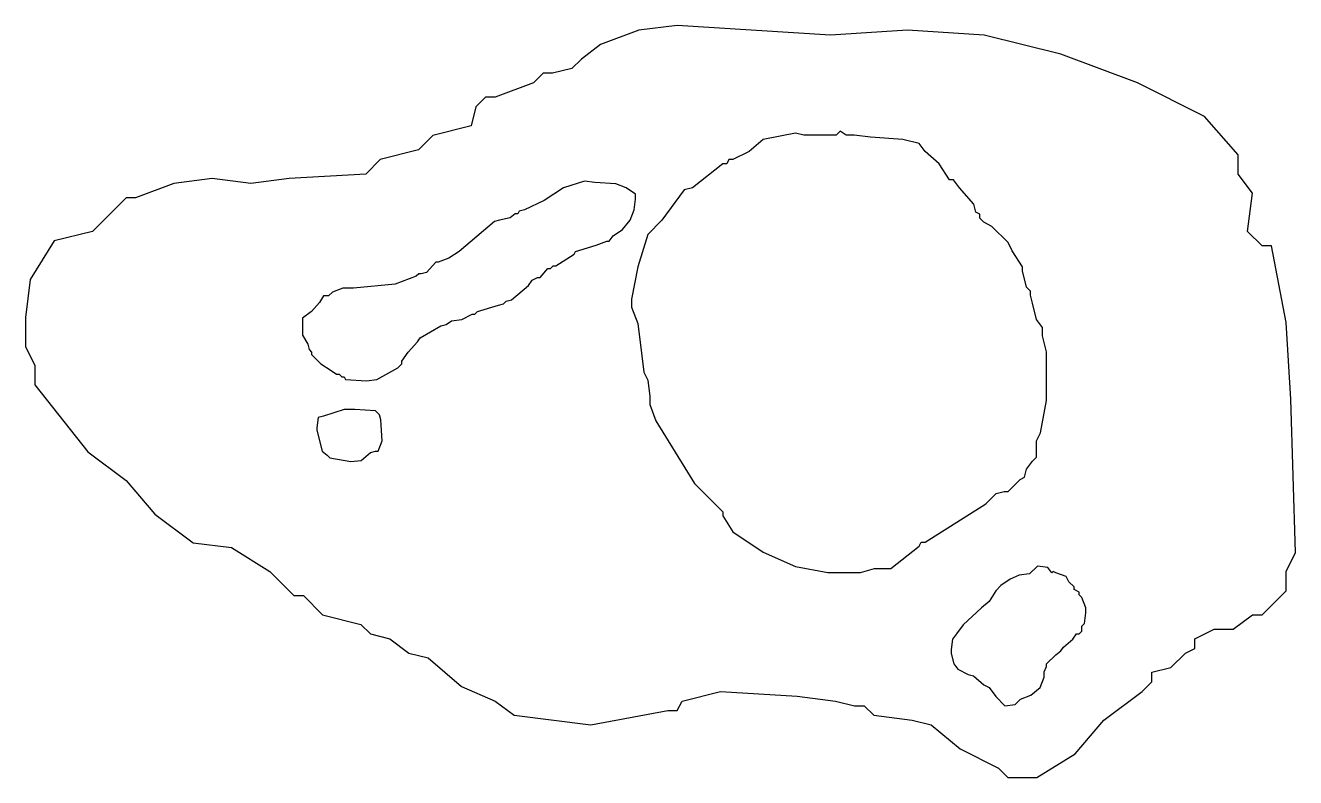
# Model space of a CAD drawing. Header units: metres. Extents: x 6.883 to 7.756, y 10.412 to 10.929.
import ezdxf

# ---------------------------------------------------------------- set-up
doc = ezdxf.new("R2010")
doc.units = ezdxf.units.M

msp = doc.modelspace()

# ---------------------------------------------------------------- linework, layer by layer
at = {"color": 31}
msp.add_lwpolyline([(6.88342, 10.7086), (6.89, 10.6955), (6.89, 10.6823), (6.92621, 10.6362), (6.95255, 10.6165), (6.9723, 10.5934), (6.99863, 10.5737), (7.02497, 10.5704), (7.0513, 10.5539), (7.06776, 10.5375), (7.07435, 10.5375), (7.08752, 10.5243), (7.11385, 10.5177), (7.12044, 10.5111), (7.1336, 10.5078), (7.14677, 10.498), (7.15994, 10.4947), (7.18298, 10.4749), (7.20603, 10.465), (7.21919, 10.4552), (7.27186, 10.4486), (7.32453, 10.4584), (7.33112, 10.4584), (7.33441, 10.465), (7.36075, 10.4716), (7.41342, 10.4683), (7.43975, 10.465), (7.45292, 10.4617), (7.4595, 10.4617), (7.46609, 10.4552), (7.49242, 10.4519), (7.50559, 10.4486), (7.52534, 10.4321), (7.55168, 10.4189), (7.55826, 10.4124), (7.57143, 10.4124), (7.57801, 10.4124), (7.60435, 10.4288), (7.6241, 10.4519), (7.65044, 10.4716), (7.65702, 10.4782), (7.65702, 10.4848), (7.67019, 10.4881), (7.68006, 10.498), (7.68665, 10.5012), (7.68665, 10.5078), (7.69981, 10.5144), (7.71298, 10.5144), (7.72615, 10.5243), (7.73273, 10.5243), (7.74919, 10.5407), (7.74919, 10.5539), (7.75578, 10.5671), (7.75248, 10.6724), (7.74919, 10.7251), (7.73932, 10.7778), (7.73273, 10.7778), (7.72286, 10.7876), (7.72615, 10.814), (7.71627, 10.8271), (7.71627, 10.8403), (7.69323, 10.8666), (7.64714, 10.8897), (7.59447, 10.9094), (7.5418, 10.9226), (7.48913, 10.9259), (7.43646, 10.9226), (7.33112, 10.9292), (7.30478, 10.9259), (7.27845, 10.916), (7.26528, 10.9061), (7.2587, 10.8996), (7.24553, 10.8963), (7.23894, 10.8963), (7.23236, 10.8897), (7.20603, 10.8798), (7.19944, 10.8798), (7.19286, 10.8732), (7.18957, 10.8601), (7.16323, 10.8535), (7.15335, 10.8436), (7.12702, 10.837), (7.11714, 10.8271), (7.06447, 10.8239), (7.03814, 10.8206), (7.0118, 10.8239), (6.98547, 10.8206), (6.95913, 10.8107), (6.95255, 10.8107), (6.9295, 10.7876), (6.90317, 10.7811), (6.88671, 10.7547), (6.88342, 10.7284), (6.88342, 10.7152), (6.88342, 10.7119)], close=True, dxfattribs=at)
at = {"color": 224}
msp.add_lwpolyline([(7.29976, 10.7355), (7.30393, 10.7244), (7.30671, 10.7021), (7.3081, 10.691), (7.31088, 10.6855), (7.31227, 10.6743), (7.31227, 10.6688), (7.31644, 10.6576), (7.34286, 10.6145), (7.36233, 10.5951), (7.36233, 10.5923), (7.36928, 10.5812), (7.39013, 10.5673), (7.41238, 10.5575), (7.43463, 10.5534), (7.45688, 10.5534), (7.46661, 10.5561), (7.47773, 10.5561), (7.4972, 10.5714), (7.49859, 10.5742), (7.50137, 10.5742), (7.54308, 10.6006), (7.55003, 10.6076), (7.5556, 10.609), (7.55838, 10.609), (7.56672, 10.6173), (7.5695, 10.6187), (7.57089, 10.6243), (7.57506, 10.6298), (7.57784, 10.6326), (7.57784, 10.6437), (7.58062, 10.6493), (7.5848, 10.6715), (7.5848, 10.6938), (7.5848, 10.7049), (7.58201, 10.716), (7.58201, 10.7216), (7.57784, 10.7272), (7.57506, 10.7383), (7.57367, 10.7439), (7.57367, 10.7466), (7.57089, 10.7494), (7.56811, 10.7605), (7.56811, 10.7633), (7.56116, 10.7744), (7.55838, 10.78), (7.54725, 10.7911), (7.54169, 10.7939), (7.53891, 10.7967), (7.53891, 10.7995), (7.53613, 10.8009), (7.53474, 10.8064), (7.52501, 10.8175), (7.52084, 10.8231), (7.51805, 10.8231), (7.5111, 10.8342), (7.50137, 10.8426), (7.4972, 10.8481), (7.48607, 10.8509), (7.46383, 10.8523), (7.4527, 10.8537), (7.44714, 10.8537), (7.44297, 10.8565), (7.44019, 10.8537), (7.41794, 10.8537), (7.41238, 10.8551), (7.39013, 10.8509), (7.3804, 10.8426), (7.36928, 10.837), (7.3665, 10.837), (7.36511, 10.8342), (7.36233, 10.8342), (7.34147, 10.8175), (7.33591, 10.8162), (7.32061, 10.7953), (7.31088, 10.7856), (7.30393, 10.7633), (7.29976, 10.7411), (7.29976, 10.7369)], close=True, dxfattribs=at)
at = {"color": 227}
for points in [[(7.07375, 10.7164), (7.07733, 10.7101), (7.07823, 10.7066), (7.08002, 10.7048), (7.08002, 10.703), (7.0863, 10.6967), (7.09347, 10.6922), (7.09706, 10.6895), (7.09885, 10.6895), (7.10065, 10.6877), (7.10244, 10.6877), (7.10333, 10.6859), (7.11768, 10.685), (7.12485, 10.6859), (7.1392, 10.694), (7.14189, 10.6967), (7.14189, 10.6985), (7.14637, 10.7048), (7.15264, 10.7119), (7.15444, 10.7146), (7.16878, 10.7227), (7.17237, 10.7236), (7.17596, 10.7263), (7.18313, 10.7272), (7.1903, 10.7308), (7.19209, 10.7308), (7.19389, 10.7326), (7.20823, 10.737), (7.21182, 10.7379), (7.21361, 10.7397), (7.2172, 10.7406), (7.22885, 10.7505), (7.23154, 10.7541), (7.23513, 10.7559), (7.23692, 10.7559), (7.2423, 10.7621), (7.24409, 10.7621), (7.24589, 10.7639), (7.24768, 10.7639), (7.26023, 10.772), (7.26113, 10.7738), (7.27547, 10.7783), (7.28264, 10.781), (7.28444, 10.781), (7.28713, 10.7846), (7.2934, 10.789), (7.29878, 10.7953), (7.30147, 10.8025), (7.30237, 10.8097), (7.30237, 10.8132), (7.29609, 10.8177), (7.28892, 10.8204), (7.27458, 10.8213), (7.2674, 10.8222), (7.25306, 10.8177), (7.23961, 10.8088), (7.22616, 10.8025), (7.22258, 10.8016), (7.22168, 10.7998), (7.21989, 10.7998), (7.2163, 10.7971), (7.20913, 10.7953), (7.20554, 10.7944), (7.18133, 10.7738), (7.17416, 10.7693), (7.16699, 10.7666), (7.1652, 10.7666), (7.15892, 10.7594), (7.15533, 10.7586), (7.15354, 10.7586), (7.15175, 10.7568), (7.1374, 10.7514), (7.10871, 10.7487), (7.10154, 10.7487), (7.09437, 10.746), (7.09168, 10.7433), (7.08809, 10.7433), (7.0854, 10.7388), (7.08002, 10.7326), (7.07375, 10.7281), (7.07375, 10.7209), (7.07375, 10.7173)], [(7.08361, 10.651), (7.0872, 10.6366), (7.09078, 10.6339), (7.09258, 10.6321), (7.10692, 10.6295), (7.11409, 10.6303), (7.12037, 10.6357), (7.12396, 10.6366), (7.12575, 10.6366), (7.12844, 10.6438), (7.12754, 10.6581), (7.12665, 10.6617), (7.12396, 10.6644), (7.10961, 10.6653), (7.10244, 10.6653), (7.08809, 10.6608), (7.08451, 10.6599), (7.08361, 10.6528), (7.08361, 10.6519)], [(7.51933, 10.4977), (7.52113, 10.4905), (7.52381, 10.4869), (7.53099, 10.4833), (7.53457, 10.4824), (7.54175, 10.4761), (7.54533, 10.4743), (7.54981, 10.4681), (7.55609, 10.4618), (7.56326, 10.4627), (7.56685, 10.4663), (7.57402, 10.469), (7.5803, 10.4743), (7.58299, 10.4815), (7.58299, 10.4851), (7.58478, 10.4887), (7.58478, 10.4905), (7.59106, 10.4968), (7.59464, 10.4995), (7.59644, 10.5021), (7.60271, 10.5075), (7.6054, 10.5111), (7.60719, 10.5111), (7.60899, 10.5129), (7.60899, 10.5165), (7.61078, 10.5183), (7.61168, 10.5255), (7.61168, 10.529), (7.60899, 10.5362), (7.60719, 10.538), (7.60719, 10.5398), (7.60361, 10.5416), (7.60361, 10.5434), (7.60002, 10.547), (7.59823, 10.5506), (7.59106, 10.5532), (7.58926, 10.5541), (7.58837, 10.5532), (7.58568, 10.5568), (7.5785, 10.5577), (7.57312, 10.5523), (7.56595, 10.5515), (7.55968, 10.5488), (7.5534, 10.5443), (7.54981, 10.5407), (7.54533, 10.5335), (7.53995, 10.529), (7.5274, 10.5174), (7.52292, 10.5111), (7.52023, 10.5075), (7.51933, 10.5003), (7.51933, 10.4986)]]:
    msp.add_lwpolyline(points, close=True, dxfattribs=at)

doc.saveas('drawing.dxf')
